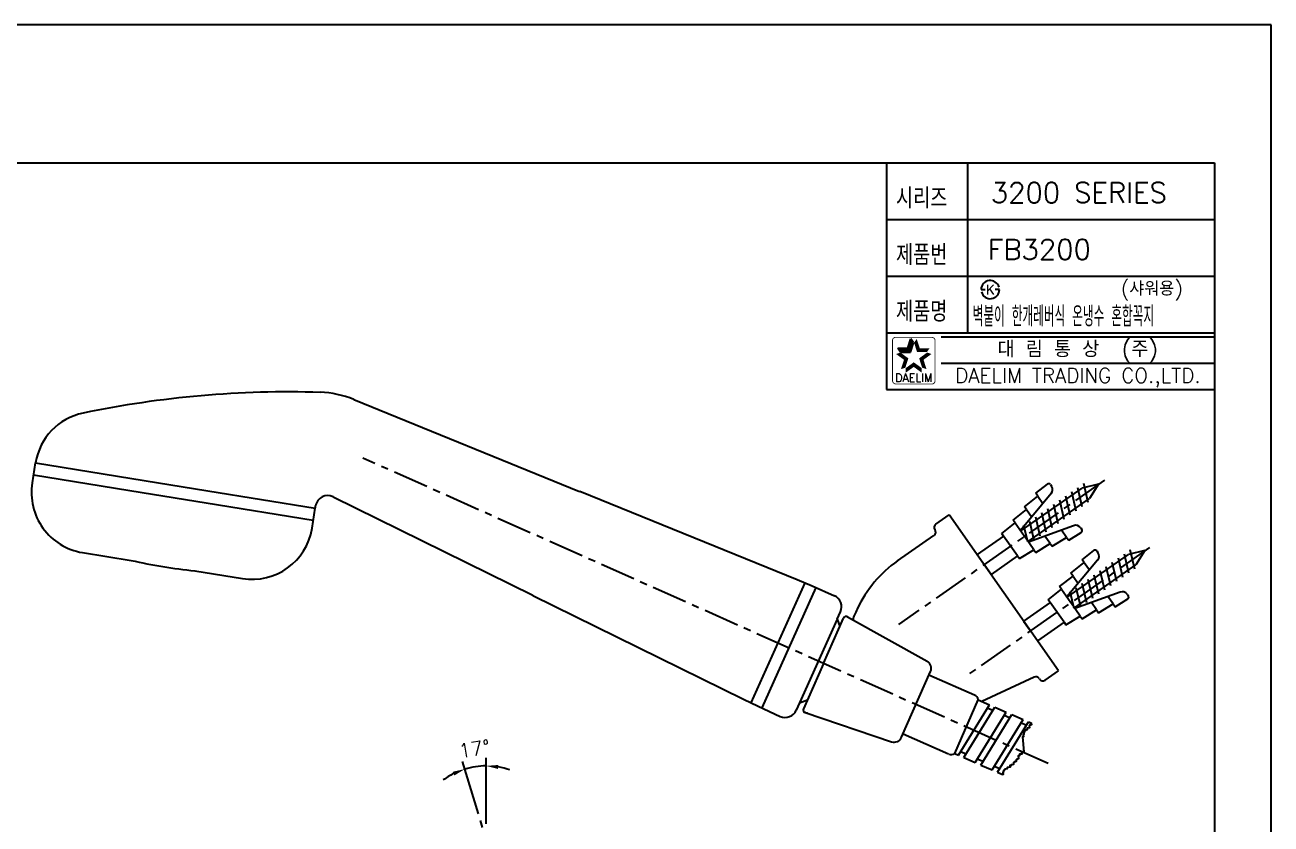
# Model space of a CAD drawing. Extents: x -5 to 589, y 435 to 855.
# Drawn here: x 281.2 to 589, y 657.8 to 855 of the extents above; entities that cross this region are included whole.
import ezdxf
from ezdxf.enums import TextEntityAlignment as Align

# ---------------------------------------------------------------- set-up
doc = ezdxf.new("R2010")
doc.units = 0
doc.header["$LTSCALE"] = 7
doc.header["$MEASUREMENT"] = 0
doc.header["$PDSIZE"] = -10
doc.linetypes.add('CENTER', pattern=[2, 1.25, -0.25, 0.25, -0.25])
doc.layers.get('0').update_dxf_attribs({"color": 2, "linetype": 'CONTINUOUS'})
for name, color, linetype in [('CL', 1, 'CENTER'), ('DIM', 2, 'CONTINUOUS'), ('DWG', 7, 'CONTINUOUS')]:
    doc.layers.add(name, color=color, linetype=linetype)
doc.styles.add('GHS', font='ROMANS', dxfattribs={"bigfont": 'GHS'})
doc.styles.add('HAN', font='TXT.shx', dxfattribs={"bigfont": 'GHS.shx'})
doc.styles.add('ROMANS', font='romans')

# ---------------------------------------------------------------- blocks, each defined once
blk = doc.blocks.new('KS')
at = {"layer": 'DIM'}
for p, q in [((-2.25, 0), (-1.75, 0)), ((-1.75, 0), (-1.25, 0)), ((1.75, 0), (1.25, 0)), ((2.25, 0), (1.75, 0))]:
    blk.add_line(p, q, dxfattribs=at)
for start, end in [(15, 180), (195, 0)]:
    blk.add_arc((0, 0), 2.25, start, end, dxfattribs=at)
at = {"layer": 'DIM', "style": 'HAN'}
blk.add_text('K', height=2.39, dxfattribs=at).set_placement((0, 0), align=Align.MIDDLE)
blk = doc.blocks.new('BORDER')
for p, q in [((1, 1), (0, 1)), ((1, 0), (1, 1))]:
    blk.add_line(p, q)
blk = doc.blocks.new('양식')
at = {"color": 4}
for p, q in [((1219, 386), (1768, 386)), ((1768, 386), (1768, 11))]:
    blk.add_line(p, q, dxfattribs=at)
at = {"color": 7}
for p, q in [((1687, 386), (1687, 330)), ((1707, 386), (1707, 344)), ((1687, 372), (1768, 372)), ((1687, 358), (1768, 358)), ((1687, 344), (1768, 344)), ((1687, 330), (1768, 330))]:
    blk.add_line(p, q, dxfattribs=at)
at = {"color": 2}
for p, q in [((1692.24, 340.18), (1692.99, 342.49)), ((1693.65, 341.57), (1692.99, 342.49)), ((1689.81, 340.18), (1692.24, 340.18)), ((1690.48, 339.27), (1689.81, 340.18)), ((1690.48, 339.27), (1692.9, 339.27)), ((1692.9, 339.27), (1693.65, 341.57))]:
    blk.add_line(p, q, dxfattribs=at)
at = {"color": 2, "linetype": 'Continuous'}
for p, q in [((1700.5, 343), (1768, 343)), ((1700.5, 336.5), (1768, 336.5))]:
    blk.add_line(p, q, dxfattribs=at)
at = {"color": 2, "linetype": 'Continuous', "const_width": 0.2}
for points in [[(1688.48, 342.13, -0.414214), (1689.23, 342.88)], [(1688.48, 332.13), (1688.48, 342.13, -1)], [(1689.23, 342.88), (1698.23, 342.88, -0.414214), (1698.98, 342.13, 0.043396)], [(1698.98, 342.13), (1698.98, 332.13, -0.414214), (1698.23, 331.38)], [(1698.23, 331.38), (1689.48, 331.38, -0.414214), (1688.48, 332.13, 0.672398)]]:
    blk.add_lwpolyline(points, format="xyb", dxfattribs=at)
at = {"color": 2}
for points in [[(1692.24, 340.18), (1692.9, 339.27), (1692.99, 342.49), (1693.65, 341.57)], [(1694.47, 342.49), (1693.8, 341.57), (1695.22, 340.18), (1694.55, 339.27)], [(1691.32, 337.35), (1692.4, 337.7), (1689.36, 338.78), (1690.43, 339.13)], [(1689.81, 340.18), (1690.48, 339.27), (1692.24, 340.18), (1692.9, 339.27)], [(1695.22, 340.18), (1694.55, 339.27), (1697.64, 340.18), (1696.98, 339.27)], [(1698.1, 338.78), (1697.02, 339.13), (1696.14, 337.35), (1695.06, 337.7)], [(1690.57, 335.05), (1691.65, 335.4), (1691.32, 337.35), (1692.4, 337.7)], [(1693.73, 335.6), (1693.73, 336.73), (1691.77, 334.18), (1691.77, 335.31)], [(1695.69, 334.18), (1695.69, 335.31), (1693.73, 335.6), (1693.73, 336.73)], [(1696.14, 337.35), (1695.06, 337.7), (1696.89, 335.05), (1695.81, 335.4)]]:
    blk.add_solid(points, dxfattribs=at)
at = {"xscale": 594, "yscale": 420, "zscale": 594}
blk.add_blockref('BORDER', (1188, 0), dxfattribs=at)
at = {"layer": 'DIM', "color": 4}
blk.add_blockref('KS', (1712.63, 354.68), dxfattribs=at)
at = {"color": 7, "linetype": 'Continuous'}
for s, height, style, p in [('대 림 통 상  (주)', 4, 'GHS', (1734.26, 339.7)), ('DAELIM TRADING CO.,LTD.', 3.6, 'ROMANS', (1734.26, 332.93))]:
    blk.add_text(s, height=height, dxfattribs=dict(at, style=style)).set_placement(p, align=Align.MIDDLE)
at = {"color": 2, "linetype": 'Continuous', "style": 'ROMANS'}
blk.add_text('DAELIM', height=2, dxfattribs=at).set_placement((1693.73, 331.93), align=Align.CENTER)
at = {"layer": 'DIM', "style": 'GHS', "width": 0.8}
for s, p in [('시리즈', (1689.34, 374.73)), ('제품번', (1689.34, 360.73)), ('제품명', (1689.34, 346.73))]:
    blk.add_text(s, height=5, dxfattribs=at).set_placement(p)

msp = doc.modelspace()

# ---------------------------------------------------------------- linework, layer by layer
at = {"layer": 'CL'}
for p, q in [((533.9, 672.71), (364.63, 748.08)), ((547.87, 742.64), (496.99, 707.02)), ((558.96, 726), (514.27, 694.7)), ((425.95, 553.18), (393.51, 659.28))]:
    msp.add_line(p, q, dxfattribs=at)
at = {"layer": 'DIM'}
for p, q in [((393.22, 660.24), (389.24, 673.23)), ((395.09, 657.81), (395.09, 674.1))]:
    msp.add_line(p, q, dxfattribs=at)
msp.add_lwpolyline([(529.75, 682.71), (529.79, 682.25), (529.42, 682.22), (529.44, 682.03), (529.25, 682.02), (529.3, 681.47), (528.74, 681.42), (528.77, 681.05), (528.4, 681.02), (528.42, 680.84), (528.05, 680.81), (528.08, 680.44), (527.9, 680.43), (527.94, 679.87), (527.76, 679.86), (527.8, 679.31), (527.62, 679.29), (527.91, 675.61), (527.36, 675.56), (527.4, 675.01), (526.85, 674.97), (526.88, 674.6), (526.51, 674.57), (526.57, 673.83), (526.2, 673.8), (526.22, 673.62), (526.03, 673.6), (526.06, 673.23), (525.69, 673.2), (525.71, 673.02), (525.34, 672.99), (525.38, 672.44), (524.83, 672.39), (524.85, 672.21), (524.48, 672.18), (524.51, 671.81), (523.77, 671.75), (523.8, 671.38), (523.25, 671.34), (523.26, 671.16), (523.08, 671.14), (523.09, 670.96), (522.91, 670.94), (522.94, 670.57), (522.75, 670.56), (522.8, 670.01), (522.63, 669.99)], dxfattribs=at)
for start, end in [(90, 107), (70.8838, 80.4419), (116.5581, 126.1162)]:
    msp.add_arc((395.09, 654.1), 18, start, end, dxfattribs=at)
for points in [[(386.86, 670.67), (387.23, 669.74), (389.83, 671.32)], [(398.04, 671.35), (398.12, 672.35), (395.09, 672.1)]]:
    msp.add_solid(points, dxfattribs=at)
at = {"layer": 'DWG'}
for p, q in [((362.39, 762.56), (418.15, 739.88)), ((282.99, 741.97), (283.79, 746.91)), ((283.6, 745.77), (283.61, 745.81)), ((283.79, 746.91), (310.59, 742.56)), ((283.31, 743.95), (310.11, 739.6)), ((326.38, 739.99), (352.88, 735.69)), ((418.2, 739.94), (471.96, 718.08)), ((325.9, 737.03), (352.4, 732.73)), ((352.88, 735.69), (352.92, 735.93)), ((352.91, 735.85), (352.98, 736.31)), ((357.27, 738.52), (406.65, 714.24)), ((352.08, 730.75), (352.88, 735.69)), ((352.7, 734.55), (352.7, 734.59)), ((506.22, 731.79), (509.5, 734.09)), ((536.45, 695.59), (509.5, 734.09)), ((496.75, 722.72), (505.73, 729.01)), ((295.39, 724.76), (307.38, 722.82)), ((323.17, 720.25), (334.87, 718.35)), ((475.65, 716.54), (481.12, 714.11)), ((406.61, 714.18), (458.68, 688.57)), ((478.44, 697.4), (483.39, 708.59)), ((481.82, 708.3), (482.48, 706.54)), ((484.37, 708.91), (504.04, 697.96)), ((478.44, 697.4), (473.49, 686.21)), ((497.71, 679.17), (504.89, 695.4)), ((515.72, 689.6), (504.46, 694.52)), ((530.45, 694), (517.58, 688.02)), ((531.69, 693.67), (531.79, 693.54)), ((533.18, 693.29), (536.45, 695.59)), ((462.28, 686.82), (467.73, 684.34)), ((472.54, 687.68), (474.46, 688.41)), ((510.84, 675.14), (516.65, 688.43)), ((511.76, 674.74), (519.43, 687.21)), ((513.12, 674.15), (520.79, 686.62)), ((516.65, 688.43), (519.43, 687.21)), ((520.79, 686.62), (523.56, 685.41)), ((473.91, 685.27), (495.24, 678.08)), ((515.89, 672.94), (523.56, 685.41)), ((517.28, 672.33), (524.95, 684.8)), ((520.29, 685.75), (518.9, 686.35)), ((520.06, 671.12), (527.73, 683.59)), ((524.42, 683.94), (523.03, 684.55)), ((524.95, 684.8), (527.73, 683.59)), ((521.41, 670.53), (529.08, 683)), ((528.59, 682.12), (527.2, 682.73)), ((529.08, 683), (529.75, 682.71)), ((509.35, 675.03), (498.1, 679.95)), ((510.84, 675.14), (511.76, 674.74)), ((513.68, 675), (512.29, 675.6)), ((513.12, 674.15), (515.89, 672.94)), ((517.81, 673.19), (516.42, 673.8)), ((517.28, 672.33), (520.06, 671.12)), ((521.97, 671.37), (520.58, 671.98)), ((521.41, 670.53), (522.63, 669.99))]:
    msp.add_line(p, q, dxfattribs=at)
at = {"layer": 'DWG', "color": 7}
for p, q in [((310.59, 742.56), (326.38, 739.99)), ((310.11, 739.6), (325.9, 737.03)), ((473.81, 717.31), (460.48, 687.69)), ((471.96, 718.08), (475.65, 716.54)), ((476.57, 716.13), (463.19, 686.41)), ((481.82, 708.3), (472.54, 687.68)), ((481.82, 708.3), (482.64, 710.13)), ((458.68, 688.57), (462.28, 686.82)), ((472.54, 687.68), (471.71, 685.84))]:
    msp.add_line(p, q, dxfattribs=at)
at = {"layer": 'DWG', "color": 2}
for p, q in [((534.69, 739.31), (527.09, 730.21)), ((527.16, 730.1), (542.3, 740.7)), ((530.88, 739.39), (533.76, 741.66)), ((531.39, 738.66), (530.88, 739.39)), ((534.47, 741.56), (534.77, 741.13)), ((540.89, 735.01), (539.79, 739.74)), ((542.37, 736.05), (541.28, 740.78)), ((546.38, 741.62), (542.3, 740.7)), ((543.85, 737.09), (542.76, 741.81)), ((546.38, 741.62), (544.15, 738.09)), ((528.1, 736.07), (531.39, 738.66)), ((528.59, 735.36), (528.1, 736.07)), ((529, 727.48), (544.14, 738.08)), ((531.39, 738.66), (532.65, 736.87)), ((536.44, 731.89), (535.35, 736.62)), ((537.92, 732.93), (536.83, 737.66)), ((539.4, 733.97), (538.31, 738.7)), ((525.3, 732.76), (528.59, 735.36)), ((525.77, 732.1), (525.3, 732.76)), ((528.59, 735.36), (529.87, 733.54)), ((531.99, 728.78), (530.9, 733.51)), ((533.47, 729.82), (532.38, 734.55)), ((534.96, 730.86), (533.86, 735.59)), ((522.47, 729.5), (525.77, 732.1)), ((525.77, 732.1), (528.08, 728.79)), ((528.87, 727.39), (527.93, 731.43)), ((540.23, 731.4), (529.08, 727.37)), ((530.51, 727.74), (529.42, 732.47)), ((538.49, 728.52), (537.23, 730.32)), ((539, 727.79), (542.12, 729.72)), ((541.97, 730.85), (542.26, 730.43)), ((522.93, 728.85), (516.38, 724.26)), ((522.93, 728.85), (522.47, 729.5)), ((526.37, 723.93), (522.93, 728.85)), ((530.4, 725.48), (528.08, 728.79)), ((530.86, 724.82), (534.43, 727.02)), ((534.43, 727.02), (533.15, 728.84)), ((534.43, 727.02), (534.93, 726.31)), ((534.93, 726.31), (538.49, 728.52)), ((538.49, 728.52), (539, 727.79)), ((516.38, 724.26), (518.1, 721.8)), ((526.37, 723.93), (519.82, 719.34)), ((526.37, 723.93), (526.83, 723.28)), ((526.83, 723.28), (530.4, 725.48)), ((530.4, 725.48), (530.86, 724.82)), ((538.64, 713.72), (553.78, 724.32)), ((542.35, 723.01), (545.23, 725.28)), ((545.95, 725.17), (546.24, 724.75)), ((553.84, 719.66), (552.75, 724.39)), ((557.85, 725.24), (553.78, 724.32)), ((555.32, 720.7), (554.23, 725.43)), ((557.85, 725.24), (555.62, 721.7)), ((519.82, 719.34), (518.1, 721.8)), ((546.16, 722.93), (538.56, 713.83)), ((539.57, 719.69), (542.86, 722.28)), ((540.47, 711.1), (555.61, 721.7)), ((542.86, 722.28), (542.35, 723.01)), ((542.86, 722.28), (544.12, 720.48)), ((549.39, 716.55), (548.3, 721.28)), ((550.87, 717.59), (549.78, 722.32)), ((552.36, 718.63), (551.27, 723.35)), ((536.77, 716.38), (540.07, 718.97)), ((540.07, 718.97), (539.57, 719.69)), ((540.07, 718.97), (541.34, 717.16)), ((544.94, 713.43), (543.85, 718.16)), ((546.43, 714.47), (545.33, 719.2)), ((547.91, 715.51), (546.82, 720.24)), ((533.94, 713.12), (537.24, 715.71)), ((537.24, 715.71), (536.77, 716.38)), ((537.24, 715.71), (539.55, 712.41)), ((540.34, 711), (539.4, 715.05)), ((551.7, 715.02), (540.55, 710.99)), ((541.98, 711.36), (540.89, 716.09)), ((543.46, 712.4), (542.37, 717.13)), ((553.44, 714.47), (553.74, 714.05)), ((534.4, 712.46), (527.85, 707.87)), ((534.4, 712.46), (533.94, 713.12)), ((537.85, 707.55), (534.4, 712.46)), ((541.87, 709.1), (539.55, 712.41)), ((545.9, 710.64), (544.63, 712.46)), ((546.4, 709.93), (549.96, 712.14)), ((549.96, 712.14), (548.7, 713.94)), ((549.96, 712.14), (550.47, 711.41)), ((550.47, 711.41), (553.59, 713.34)), ((538.3, 706.89), (541.87, 709.1)), ((541.87, 709.1), (542.34, 708.43)), ((542.34, 708.43), (545.9, 710.64)), ((545.9, 710.64), (546.4, 709.93)), ((527.85, 707.87), (529.57, 705.42)), ((531.29, 702.96), (529.57, 705.42)), ((537.85, 707.55), (531.29, 702.96)), ((537.85, 707.55), (538.3, 706.89))]:
    msp.add_line(p, q, dxfattribs=at)
at = {"layer": 'DWG'}
for centre, radius, start, end in [((346.46, 514.43), 250, 88.2527, 101.7532), ((353.35, 740.33), 24, 67.8698, 88.2527), ((298.59, 744.51), 15, 101.7532, 170.7765), ((297.79, 739.57), 15, 170.7765, 260.7765), ((355.94, 735.83), 3, 63.8112, 170.7765), ((337.28, 733.16), 15, 260.7765, 350.7765), ((505.16, 729.83), 1, 305, 35), ((506.79, 730.97), 1, 125, 215), ((336.88, 854.56), 135, 257.3792, 260.7765), ((336.88, 854.56), 135, 260.7765, 264.1738), ((513.96, 698.15), 30, 125.0016, 155), ((479.9, 711.36), 3, 335.7765, 66.0153), ((484.03, 708.3), 0.7, 60.8728, 156.1292), ((486.74, 708.39), 1, 155, 195.2577), ((503.06, 696.21), 2, 336.1292, 60.8728), ((530.87, 693.1), 1, 35, 114.9291), ((532.6, 694.11), 1, 215, 305), ((515.16, 688.21), 1.5, 8.6011, 68.1335), ((467.98, 689.73), 5, 335.7764958848188, 335.7765002372217), ((468.98, 687.07), 3, 245.5377, 335.7765), ((474.13, 685.93), 0.7, 156.1292, 251.3856), ((495.88, 679.98), 2, 251.3856, 336.1292), ((510, 676.39), 1.5, 244.6687, 304.2011)]:
    msp.add_arc(centre, radius, start, end, dxfattribs=at)
at = {"layer": 'DWG', "color": 2}
for centre, radius, start, end in [((534.06, 741.27), 0.5, 35.0005, 128.2254), ((533.54, 740.27), 1.5, 320.1209, 35.0005), ((540.74, 729.99), 1.5, 35.0005, 109.8801), ((541.85, 730.14), 0.5, 301.7756, 35.0005), ((545.54, 724.89), 0.5, 35.0005, 128.2254), ((545.01, 723.89), 1.5, 320.1209, 35.0005), ((552.21, 713.61), 1.5, 35.0005, 109.8801), ((553.33, 713.76), 0.5, 301.7756, 35.0005)]:
    msp.add_arc(centre, radius, start, end, dxfattribs=at)
at = {"layer": 'DWG'}
msp.add_spline([(486.77, 710.82), (486.08, 709.36), (485.83, 708.82)], degree=3, dxfattribs=at)
for p in [(484.37, 708.91), (473.91, 685.27), (474.4, 685.13)]:
    msp.add_point(p, dxfattribs=at)

# ---------------------------------------------------------------- block references
at = {"layer": 'DIM'}
msp.add_blockref('양식', (-1193, 435), dxfattribs=at)

# ---------------------------------------------------------------- texts
at = {"color": 7, "style": 'GHS'}
for s, p in [('3200 SERIES', (541.51, 813.58)), ('FB3200', (531.74, 799.58))]:
    msp.add_text(s, height=5, dxfattribs=at).set_placement(p, align=Align.MIDDLE)
at = {"style": 'GHS'}
msp.add_text('(샤워용)', height=3.5, dxfattribs=at).set_placement((551.88, 788.18))
at = {"style": 'GHS', "width": 0.5}
msp.add_text('벽붙이 한개레버식 온냉수 혼합꼭지', height=5, dxfattribs=at).set_placement((515.29, 780.56))
at = {"layer": 'DIM', "insert": (392.18, 676.32), "char_height": 3.5, "attachment_point": 5, "rotation": 8.5, "style": 'GHS'}
msp.add_mtext('\\A1;17%%D', dxfattribs=at)

doc.saveas('drawing.dxf')
